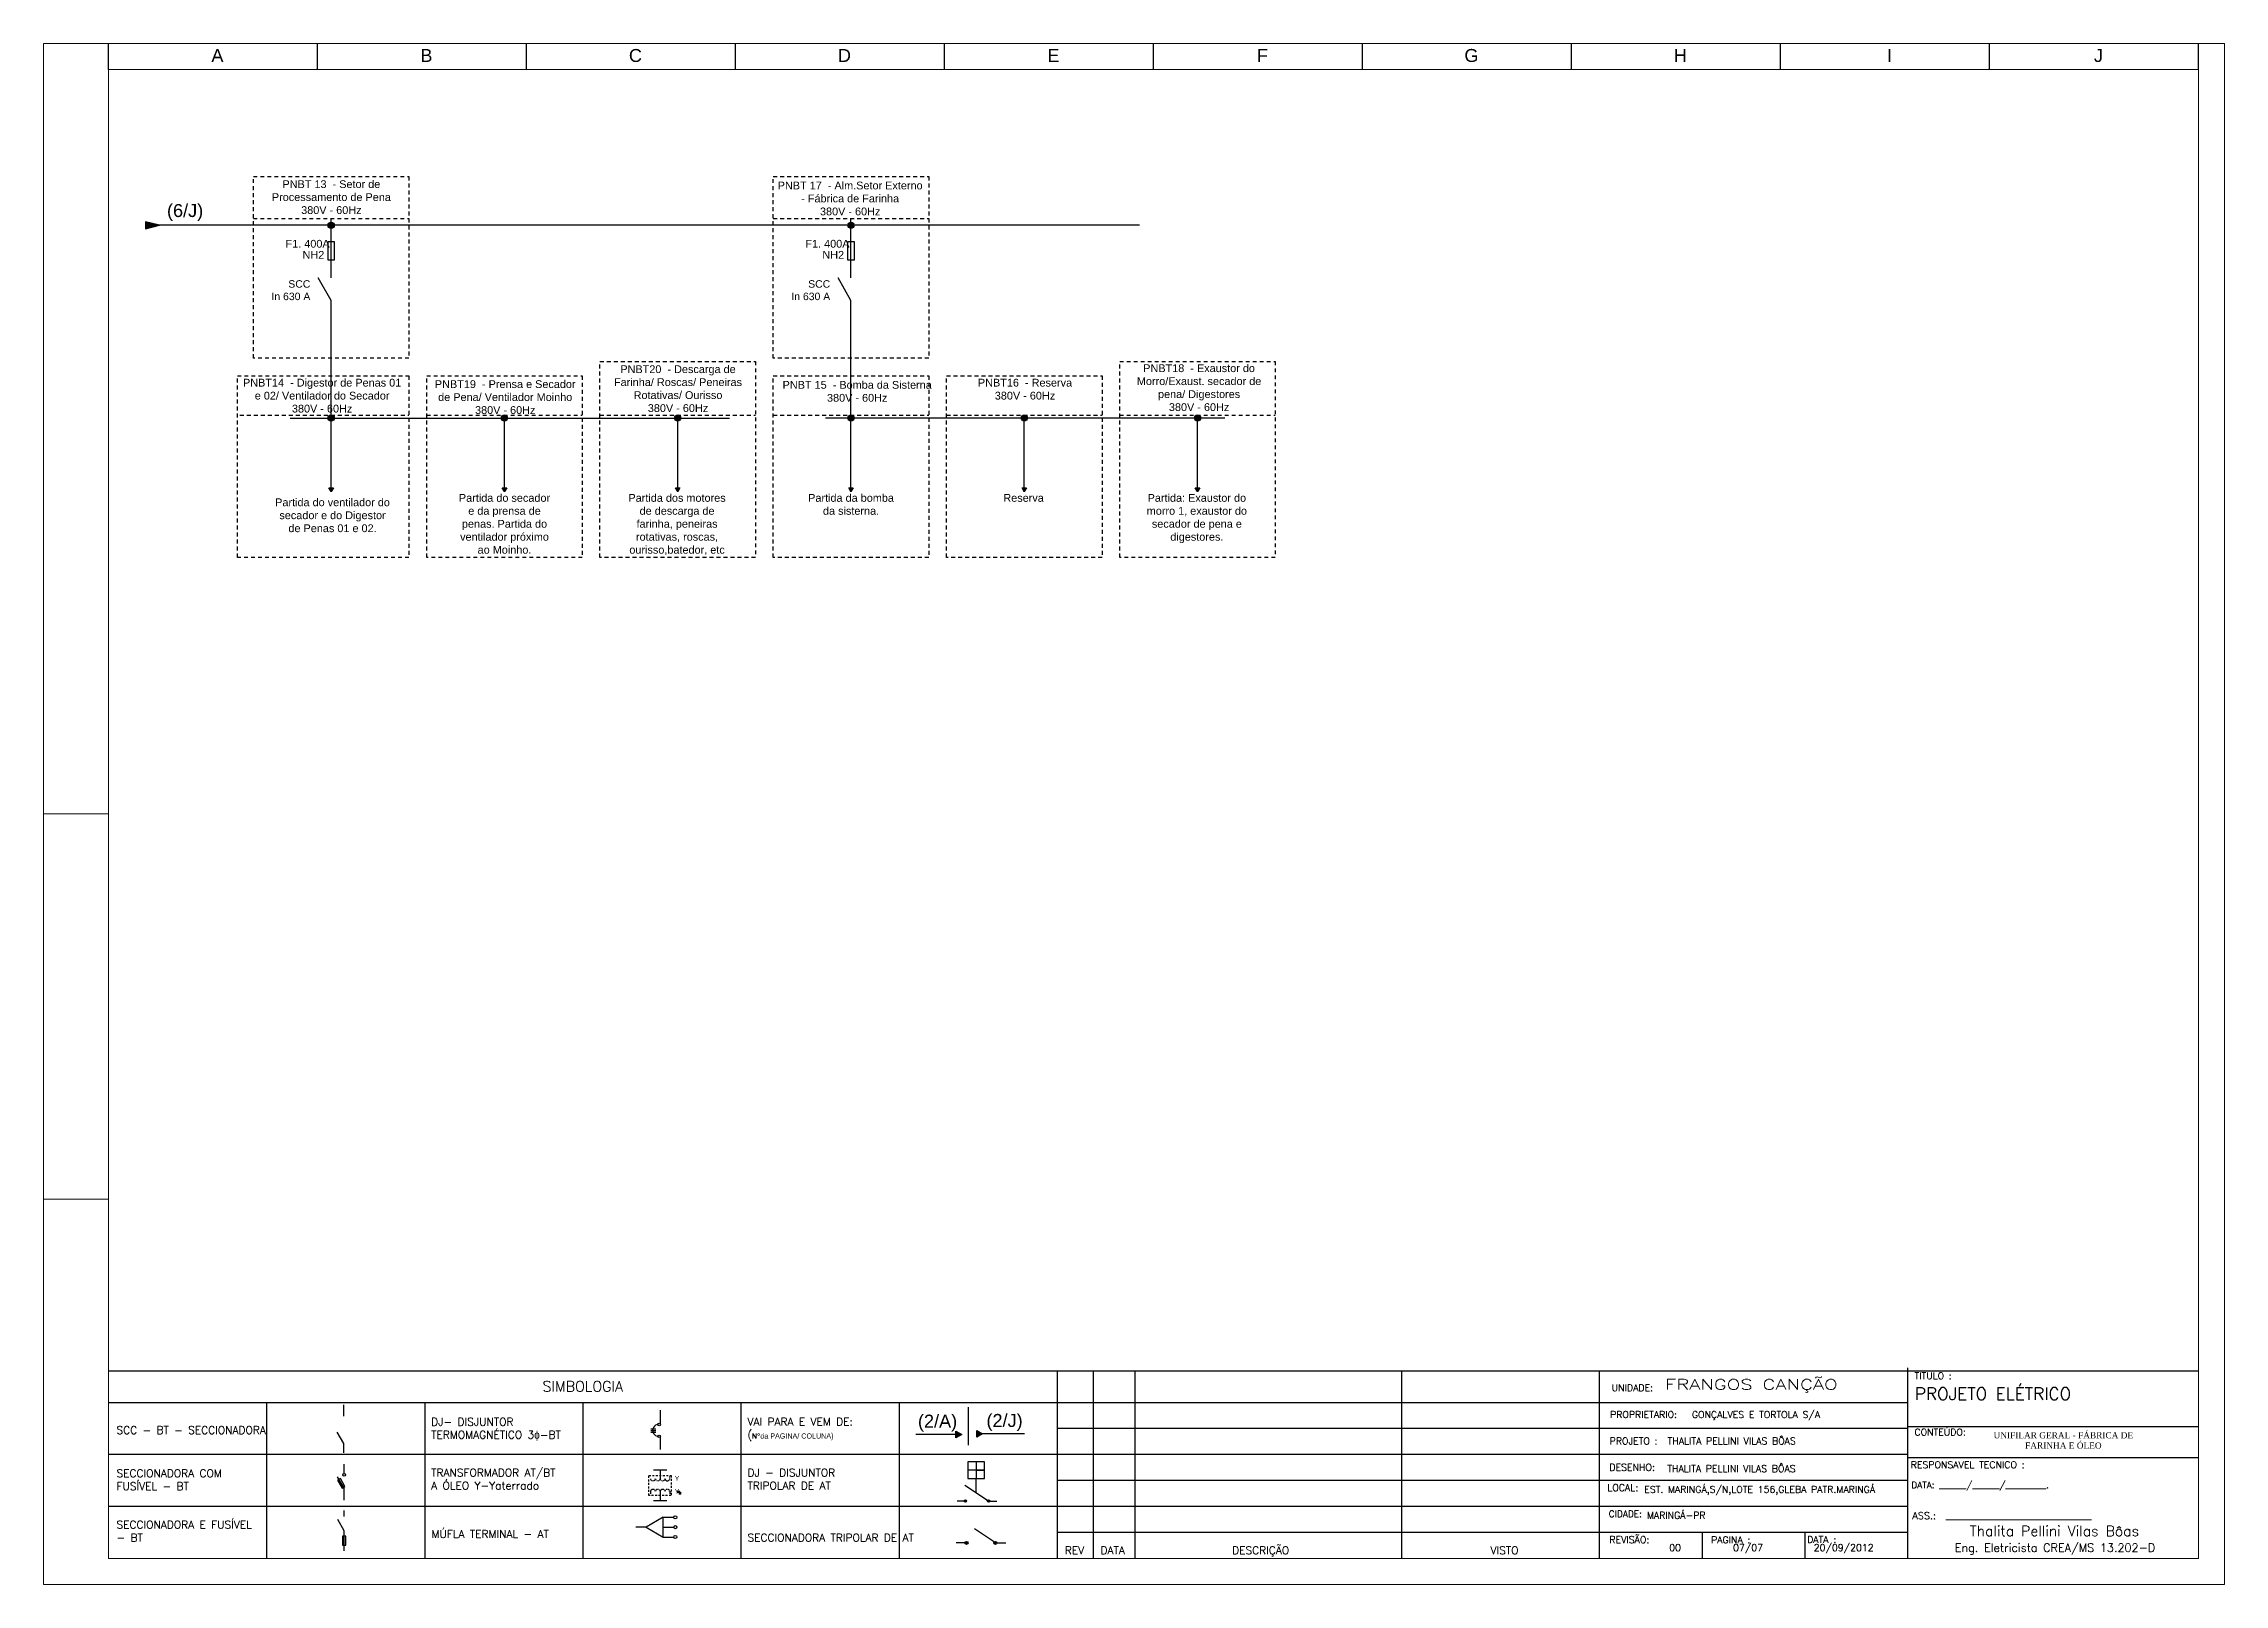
# Model space of a CAD drawing. Header units: millimetres. Extents: x 2138 to 3049, y 1106 to 2505.
# Drawn here: x 2137.5 to 2558, y 1106 to 1403 of the extents above; entities that cross this region are included whole.
import ezdxf

# ---------------------------------------------------------------- set-up
doc = ezdxf.new("R2010")
doc.units = ezdxf.units.MM
doc.linetypes.add('HIDDEN2', pattern=[0.1875, 0.125, -0.0625])
doc.linetypes.add('JIS_02_0.7', pattern=[1.35, 0.75, -0.6])
for name, color, linetype in [('ATER', 4, 'Continuous'), ('CARGA', 251, 'Continuous'), ('COMPONENTES', 7, 'Continuous'), ('DETALHES', 4, 'Continuous'), ('FORMATO', 18, 'Continuous'), ('linhas', 6, 'Continuous'), ('LUMINARIA', 5, 'Continuous'), ('PAINEL', 5, 'JIS_02_0.7'), ('REG200-290', 5, 'Continuous'), ('texto', 1, 'Continuous'), ('TIMBRE', 7, 'Continuous')]:
    doc.layers.add(name, color=color, linetype=linetype)
doc.layers.add('CARIMBO', color=6, linetype='Continuous', lineweight=15)
doc.styles.add('REGUA240', font='romans.shx', dxfattribs={"width": 1.4})
doc.styles.add('ROMANC', font='romanc', dxfattribs={"height": 0.3})
doc.styles.add('ROMANS', font='romans', dxfattribs={"height": 100})
doc.styles.get("Standard").update_dxf_attribs({"font": 'arial.ttf'})

# ---------------------------------------------------------------- blocks, each defined once
blk = doc.blocks.new('A$C221811D9')
at = {"layer": 'CARIMBO', "color": 7}
for p, q in [((0, 0), (0, 59.4)), ((2.5, 29.7), (0, 29.7)), ((2.5, 14.847), (0, 14.847))]:
    blk.add_line(p, q, dxfattribs=at)
at = {"layer": 'CARIMBO', "color": 12}
blk.add_line((2.5, 1), (2.5, 58.4), dxfattribs=at)
blk = doc.blocks.new('SETA')
at = {"layer": 'CARGA'}
blk.add_hatch(color=256, dxfattribs=at).paths.add_polyline_path([(0.01, -0.75), (-0.42, 0), (0.44, 0)])
blk.add_lwpolyline([(0.01, -0.75), (-0.42, 0), (0.44, 0)], close=True, dxfattribs=at)
blk = doc.blocks.new('Y aterrado')
at = {"layer": 'texto', "lineweight": 50}
for p, q in [((0, 0), (1.05, 0)), ((1.05, 0), (1.05, -0.5)), ((0.65, -0.5), (1.45, -0.5)), ((1.25, -0.6), (0.85, -0.6)), ((1.15, -0.7), (0.95, -0.7)), ((1.05, -0.6), (1.25, -0.6))]:
    blk.add_line(p, q, dxfattribs=at)
at = {"layer": 'texto', "color": 2, "char_height": 1.8, "attachment_point": 1}
for insert in [(-0.94, 6.08), (-0.94, 1.04)]:
    blk.add_mtext_dynamic_manual_height_columns('{\\C1;Y}', width=4.8042, gutter_width=12.5, heights=[0], dxfattribs=dict(at, insert=insert))
blk = doc.blocks.new('TRAFO OLEO Y YATERR')
at = {"layer": 'COMPONENTES', "color": 0, "linetype": 'HIDDEN2'}
for p, q in [((-0.53, 6.34), (-0.53, 7.37)), ((-0.53, 1.62), (-0.53, 0.59))]:
    blk.add_line(p, q, dxfattribs=at)
for centre, start, end in [((-1.44, 6.54), 192.4164, 347.58328), ((-1.44, 1.42), 12.41672, 167.5836)]:
    blk.add_arc(centre, 0.93, start, end, dxfattribs=at)
at = {"layer": 'linhas'}
for p, q in [((-6.76, 9.93), (-4.2, 9.93)), ((-4.2, 9.93), (-1.64, 9.93)), ((-4.2, 9.93), (-4.2, 6.34)), ((-4.2, 1.62), (-4.2, -1.97)), ((-6.76, -1.97), (-4.2, -1.97)), ((-4.2, -1.97), (-1.64, -1.97))]:
    blk.add_line(p, q, dxfattribs=at)
at = {"layer": 'LUMINARIA', "color": 0, "linetype": 'HIDDEN2'}
blk.add_line((-7.92, 1.62), (-7.92, 0.59), dxfattribs=at)
for centre, start, end in [((-7.01, 6.54), 192.41672, 347.5836), ((-7.01, 1.42), 12.4164, 167.58328), ((-5.11, 6.54), 192.41672, 347.5836), ((-5.11, 1.42), 12.4164, 167.58328), ((-3.29, 6.54), 192.4164, 347.58328), ((-3.29, 1.42), 12.41672, 167.5836)]:
    blk.add_arc(centre, 0.93, start, end, dxfattribs=at)
at = {"layer": 'texto', "linetype": 'JIS_02_0.7'}
blk.add_lwpolyline([(-8.58, 7.69), (0, 7.69), (0, 0), (-8.58, 0)], close=True, dxfattribs=at)
at = {"layer": 'texto'}
blk.add_blockref('Y aterrado', (2.38, 1.38), dxfattribs=at)
blk = doc.blocks.new('MÚFLA TERMINAL')
at = {"layer": 'linhas'}
for p, q in [((-2.6, 1.9), (-0.6, 1.9)), ((-2.6, 0), (-0.6, 0)), ((-5.9, -0.01), (-7.93, -0.01)), ((-2.6, -1.91), (-0.6, -1.91))]:
    blk.add_line(p, q, dxfattribs=at)
blk.add_lwpolyline([(-5.9, -0.01), (-2.6, -1.91), (-2.6, 1.9)], close=True, dxfattribs=at)
for centre in [(-0.3, 1.9), (-0.3, 0), (-0.3, -1.91)]:
    blk.add_circle(centre, 0.3, dxfattribs=at)
blk = doc.blocks.new('DJ tripolar')
at = {"layer": 'COMPONENTES'}
h = blk.add_hatch(color=256, dxfattribs=at)
edge = h.paths.add_edge_path()
edge.add_arc((2, 0), 0.3, 0, 360)
h = blk.add_hatch(color=256, dxfattribs=at)
edge = h.paths.add_edge_path()
edge.add_arc((7.58, 0), 0.3, 0, 360)
at = {"layer": 'CARGA'}
blk.add_line((7.58, 0), (1.84, 3.71), dxfattribs=at)
at = {"layer": 'COMPONENTES'}
for centre in [(2, 0), (7.58, 0)]:
    blk.add_circle(centre, 0.3, dxfattribs=at)
at = {"layer": 'FORMATO'}
for p, q in [((6.61, 7.41), (2.61, 7.41)), ((4.61, 9.41), (4.61, 5.41)), ((4.61, 7.41), (6.61, 7.41)), ((4.61, 1.92), (4.61, 5.41))]:
    blk.add_line(p, q, dxfattribs=at)
blk.add_lwpolyline([(2.61, 5.41), (6.61, 5.41), (6.61, 9.41), (2.61, 9.41)], close=True, dxfattribs=at)
at = {"layer": 'linhas'}
for p, q in [((1.7, 0), (0, 0)), ((7.88, 0), (9.58, 0))]:
    blk.add_line(p, q, dxfattribs=at)

msp = doc.modelspace()

# ---------------------------------------------------------------- hatches: boundary and pattern name
at = {"layer": 'COMPONENTES'}
h = msp.add_hatch(color=256, dxfattribs=at)
edge = h.paths.add_edge_path()
edge.add_arc((2315.49, 1114.03), 0.3, 0, 360)
h = msp.add_hatch(color=256, dxfattribs=at)
edge = h.paths.add_edge_path()
edge.add_arc((2321.07, 1114.03), 0.3, 0, 360)
at = {"layer": 'linhas'}
for points in [[(2159.88, 1368.02), (2157.18, 1368.7), (2157.18, 1367.35)], [(2314.56, 1134.92), (2313.44, 1134.27), (2313.44, 1135.57)], [(2318.59, 1135.04), (2317.46, 1134.4), (2317.46, 1135.69)]]:
    msp.add_hatch(color=256, dxfattribs=at).paths.add_polyline_path(points)
h = msp.add_hatch(color=256, dxfattribs=at)
edge = h.paths.add_edge_path()
edge.add_arc((2192.99, 1368.02), 0.6, 0, 360)
h = msp.add_hatch(color=256, dxfattribs=at)
edge = h.paths.add_edge_path()
edge.add_arc((2293.22, 1368.02), 0.6, 0, 360)
h = msp.add_hatch(color=256, dxfattribs=at)
edge = h.paths.add_edge_path()
edge.add_arc((2192.99, 1330.85), 0.6, 0, 360)
h = msp.add_hatch(color=256, dxfattribs=at)
edge = h.paths.add_edge_path()
edge.add_arc((2226.4, 1330.86), 0.6, 0, 360)
h = msp.add_hatch(color=256, dxfattribs=at)
edge = h.paths.add_edge_path()
edge.add_arc((2259.81, 1330.86), 0.6, 0, 360)
h = msp.add_hatch(color=256, dxfattribs=at)
edge = h.paths.add_edge_path()
edge.add_arc((2293.22, 1330.86), 0.6, 0, 360)
h = msp.add_hatch(color=256, dxfattribs=at)
edge = h.paths.add_edge_path()
edge.add_arc((2326.63, 1330.86), 0.6, 0, 360)
h = msp.add_hatch(color=256, dxfattribs=at)
edge = h.paths.add_edge_path()
edge.add_arc((2360.04, 1330.86), 0.6, 0, 360)

# ---------------------------------------------------------------- linework, layer by layer
at = {"color": 6}
for p, q in [((2254.65, 1136.04), (2255.57, 1136.04)), ((2254.65, 1135.72), (2255.57, 1135.72)), ((2254.65, 1135.4), (2255.57, 1135.4))]:
    msp.add_line(p, q, dxfattribs=at)
at = {"color": 2}
for centre in [(2256.21, 1136.86), (2256.21, 1134.57), (2195.48, 1127.14)]:
    msp.add_circle(centre, 0.253, dxfattribs=at)
at = {"color": 4}
msp.add_arc((2256.11, 1135.72), 1.14, 89.8656, 270.134, dxfattribs=at)
at = {"layer": 'ATER'}
msp.add_line((2195.48, 1124.61), (2194.23, 1126.77), dxfattribs=at)
at = {"layer": 'CARGA'}
msp.add_line((2321.07, 1114.03), (2317.02, 1116.72), dxfattribs=at)
at = {"layer": 'CARIMBO', "color": 7}
for p, q in [((2558.04, 1403.04), (2137.54, 1403.04)), ((2558.04, 1403.04), (2558.04, 1106.04)), ((2558.04, 1106.04), (2137.54, 1106.04))]:
    msp.add_line(p, q, dxfattribs=at)
at = {"layer": 'CARIMBO', "color": 12}
for p, q in [((2553.04, 1398.04), (2150.04, 1398.04)), ((2553.04, 1398.04), (2553.04, 1111.04)), ((2553.04, 1111.04), (2150.04, 1111.04))]:
    msp.add_line(p, q, dxfattribs=at)
at = {"layer": 'COMPONENTES'}
for p, q in [((2192.99, 1353.53), (2190.49, 1357.86)), ((2293.22, 1353.53), (2290.72, 1357.86)), ((2195.4, 1133.2), (2194.15, 1135.36)), ((2195.51, 1116.35), (2194.26, 1118.52))]:
    msp.add_line(p, q, dxfattribs=at)
at = {"layer": 'COMPONENTES', "color": 0}
for points in [[(2192.34, 1361.34), (2193.63, 1361.34), (2193.63, 1364.82), (2192.34, 1364.82)], [(2292.57, 1361.34), (2293.87, 1361.34), (2293.87, 1364.82), (2292.57, 1364.82)], [(2195.08, 1124.6), (2195.64, 1124.93), (2194.78, 1126.43), (2194.22, 1126.11)], [(2195.19, 1113.57), (2195.83, 1113.57), (2195.83, 1115.31), (2195.19, 1115.31)]]:
    msp.add_lwpolyline(points, close=True, dxfattribs=at)
at = {"layer": 'COMPONENTES'}
for centre in [(2315.49, 1114.03), (2321.07, 1114.03)]:
    msp.add_circle(centre, 0.3, dxfattribs=at)
at = {"layer": 'DETALHES', "color": 7}
for p, q in [((2333, 1147.2), (2333, 1111.04)), ((2150.04, 1141.12), (2333, 1141.12)), ((2180.53, 1141.12), (2180.53, 1111.04)), ((2211.03, 1141.12), (2211.03, 1111.04)), ((2241.52, 1141.12), (2241.52, 1111.04)), ((2272.01, 1141.12), (2272.01, 1111.04)), ((2302.5, 1141.12), (2302.5, 1111.04)), ((2150.04, 1131.12), (2333, 1131.12)), ((2150.04, 1121.12), (2333, 1121.12))]:
    msp.add_line(p, q, dxfattribs=at)
at = {"layer": 'FORMATO'}
for p, q in [((2150.04, 1147.2), (2333, 1147.2)), ((2437.54, 1147.2), (2553.04, 1147.2)), ((2496.94, 1147.76), (2496.94, 1111.04)), ((2437.54, 1141.12), (2496.94, 1141.12)), ((2437.54, 1136.12), (2496.94, 1136.12)), ((2496.94, 1136.45), (2553.04, 1136.45)), ((2437.54, 1131.12), (2496.94, 1131.12)), ((2496.94, 1130.51), (2553.04, 1130.51)), ((2437.54, 1126.12), (2496.94, 1126.12)), ((2437.54, 1121.12), (2496.94, 1121.12)), ((2437.54, 1116.12), (2496.94, 1116.12)), ((2457.34, 1116.12), (2457.34, 1111.04)), ((2477.14, 1116.12), (2477.14, 1111.04))]:
    msp.add_line(p, q, dxfattribs=at)
at = {"layer": 'FORMATO', "color": 12}
msp.add_line((2437.54, 1111.04), (2437.54, 1147.2), dxfattribs=at)
at = {"layer": 'linhas', "color": 7}
for p, q in [((2150.04, 1398.04), (2150.04, 1403.04)), ((2150.04, 1398.04), (2150.04, 1403.04)), ((2190.34, 1398.04), (2190.34, 1403.04)), ((2190.34, 1398.04), (2190.34, 1403.04)), ((2230.64, 1398.04), (2230.64, 1403.04)), ((2270.94, 1398.04), (2270.94, 1403.04)), ((2311.24, 1398.04), (2311.24, 1403.04)), ((2351.54, 1398.04), (2351.54, 1403.04)), ((2391.84, 1398.04), (2391.84, 1403.04)), ((2432.14, 1398.04), (2432.14, 1403.04)), ((2472.44, 1398.04), (2472.44, 1403.04)), ((2512.74, 1398.04), (2512.74, 1403.04)), ((2553.04, 1398.04), (2553.04, 1403.04)), ((2315.9, 1132.89), (2315.9, 1140.2))]:
    msp.add_line(p, q, dxfattribs=at)
at = {"layer": 'linhas'}
for p, q in [((2348.82, 1368.02), (2159.88, 1368.02)), ((2192.99, 1330.86), (2192.99, 1350.13)), ((2293.22, 1330.86), (2293.22, 1350.13)), ((2185.05, 1330.86), (2269.77, 1330.86)), ((2192.99, 1317.43), (2192.99, 1331.46)), ((2226.4, 1317.43), (2226.4, 1330.86)), ((2259.81, 1317.43), (2259.81, 1331.46)), ((2365.29, 1330.86), (2288.31, 1330.86)), ((2293.22, 1317.43), (2293.22, 1330.86)), ((2326.63, 1317.43), (2326.63, 1331.46)), ((2360.04, 1317.43), (2360.04, 1331.46)), ((2192.99, 1316.62), (2192.99, 1316.68)), ((2226.4, 1316.62), (2226.4, 1316.68)), ((2259.81, 1316.62), (2259.81, 1316.68)), ((2293.22, 1316.62), (2293.22, 1316.68)), ((2326.63, 1316.62), (2326.63, 1316.68)), ((2360.04, 1316.62), (2360.04, 1316.68)), ((2313.81, 1134.92), (2305.72, 1134.92)), ((2326.69, 1135.04), (2318.59, 1135.04)), ((2315.19, 1114.03), (2313.49, 1114.03)), ((2321.37, 1114.03), (2323.07, 1114.03))]:
    msp.add_line(p, q, dxfattribs=at)
at = {"layer": 'linhas', "color": 6}
for p, q in [((2192.99, 1357.87), (2192.99, 1369.25)), ((2293.22, 1357.87), (2293.22, 1369.25)), ((2192.99, 1350.13), (2192.99, 1353.53)), ((2293.22, 1350.13), (2293.22, 1353.53)), ((2195.4, 1138.43), (2195.4, 1140.64)), ((2256.49, 1136.89), (2256.49, 1139.6)), ((2195.4, 1131.36), (2195.4, 1133.2)), ((2256.49, 1132.02), (2256.49, 1134.57)), ((2195.48, 1127.4), (2195.48, 1129.18)), ((2195.48, 1122.27), (2195.48, 1124.61)), ((2195.51, 1119.14), (2195.51, 1120.28)), ((2195.51, 1112.49), (2195.51, 1116.35))]:
    msp.add_line(p, q, dxfattribs=at)
at = {"layer": 'linhas'}
msp.add_lwpolyline([(2157.18, 1367.35), (2159.88, 1368.02), (2157.18, 1368.7), (2157.18, 1367.35)], dxfattribs=at)
for points in [[(2314.56, 1134.92), (2313.44, 1134.27), (2313.44, 1135.57)], [(2318.59, 1135.04), (2317.46, 1134.4), (2317.46, 1135.69)]]:
    msp.add_lwpolyline(points, close=True, dxfattribs=at)
for centre in [(2192.99, 1368.02), (2293.22, 1368.02), (2192.99, 1330.85), (2226.4, 1330.86), (2259.81, 1330.86), (2293.22, 1330.86), (2326.63, 1330.86), (2360.04, 1330.86)]:
    msp.add_circle(centre, 0.6, dxfattribs=at)
at = {"layer": 'PAINEL'}
for p, q in [((2177.99, 1369.34), (2207.99, 1369.34)), ((2278.22, 1369.34), (2308.22, 1369.34)), ((2175.37, 1331.39), (2207.99, 1331.39)), ((2211.4, 1331.39), (2241.4, 1331.39)), ((2244.81, 1331.39), (2274.81, 1331.39)), ((2278.22, 1331.39), (2308.22, 1331.39)), ((2311.63, 1331.39), (2341.63, 1331.39)), ((2345.04, 1331.39), (2375.04, 1331.39))]:
    msp.add_line(p, q, dxfattribs=at)
for points in [[(2177.99, 1377.42), (2207.99, 1377.42), (2207.99, 1342.42), (2177.99, 1342.42)], [(2278.22, 1377.42), (2308.22, 1377.42), (2308.22, 1342.42), (2278.22, 1342.42)], [(2244.81, 1341.79), (2274.81, 1341.79), (2274.81, 1303.99), (2244.81, 1303.99)], [(2345.04, 1341.79), (2375.04, 1341.79), (2375.04, 1303.99), (2345.04, 1303.99)], [(2174.91, 1338.99), (2207.99, 1338.99), (2207.99, 1303.99), (2174.91, 1303.99)], [(2211.4, 1338.99), (2241.4, 1338.99), (2241.4, 1303.99), (2211.4, 1303.99)], [(2278.22, 1338.99), (2308.22, 1338.99), (2308.22, 1303.99), (2278.22, 1303.99)], [(2311.63, 1338.99), (2341.63, 1338.99), (2341.63, 1303.99), (2311.63, 1303.99)]]:
    msp.add_lwpolyline(points, close=True, dxfattribs=at)
at = {"layer": 'TIMBRE'}
for p, q in [((2333, 1147.2), (2437.54, 1147.2)), ((2340, 1111.04), (2340, 1147.2)), ((2348, 1111.04), (2348, 1147.2)), ((2399.38, 1147.2), (2399.38, 1111.04)), ((2333, 1141.12), (2437.54, 1141.12)), ((2333, 1136.12), (2437.54, 1136.12)), ((2333, 1131.12), (2437.54, 1131.12)), ((2333, 1126.12), (2437.54, 1126.12)), ((2333, 1121.12), (2437.54, 1121.12)), ((2333, 1116.12), (2437.54, 1116.12))]:
    msp.add_line(p, q, dxfattribs=at)

# ---------------------------------------------------------------- block references
at = {"layer": 'ATER', "xscale": 5, "yscale": 5, "zscale": 5}
msp.add_blockref('A$C221811D9', (2137.54, 1106.04), dxfattribs=at)
at = {"layer": 'CARGA'}
for p in [(2192.98, 1317.43), (2226.39, 1317.43), (2259.8, 1317.43), (2293.21, 1317.43), (2326.62, 1317.43), (2360.03, 1317.43)]:
    msp.add_blockref('SETA', p, dxfattribs=at)
at = {"layer": 'FORMATO', "xscale": 0.8, "yscale": 0.8, "zscale": 0.8}
msp.add_blockref('DJ tripolar', (2313.68, 1122.1), dxfattribs=at)
at = {"layer": 'texto', "xscale": 0.5, "yscale": 0.5, "zscale": 0.5}
msp.add_blockref('TRAFO OLEO Y YATERR', (2258.53, 1123.18), dxfattribs=at)
at = {"layer": 'texto'}
msp.add_blockref('MÚFLA TERMINAL', (2259.63, 1117.07), dxfattribs=at)

# ---------------------------------------------------------------- texts
at = {"layer": 'CARGA', "char_height": 1.5, "attachment_point": 1}
for s, width, insert in [('\\pxr0.63098,qc;Partida do secador e da prensa de penas. Partida do ventilador próximo ao Moinho.', 19.7039, (2217.03, 1316.22)), ('\\pxr0.63098,qc;Partida dos motores de descarga de farinha, peneiras rotativas, roscas, ourisso,batedor, etc', 21.5464, (2249.38, 1316.22)), ('\\pxr0.63098,qc;Partida da bomba da sisterna.', 19.7039, (2283.85, 1316.22)), ('\\pxr0.63098,qc;Reserva ', 21.5464, (2316.2, 1316.22)), ('\\pxr0.63098,qc;Partida: Exaustor do morro 1, exaustor do secador de pena e digestores.', 21.5464, (2349.61, 1316.22)), ('\\pxr0.63098,qc;Partida do ventilador do secador e do Digestor de Penas 01 e 02.', 23.9242, (2181.76, 1315.37))]:
    msp.add_mtext_dynamic_manual_height_columns(s, width=width, gutter_width=12.5, heights=[0], dxfattribs=dict(at, insert=insert))
at = {"layer": 'DETALHES', "color": 5, "insert": (2241.52, 1144.21), "char_height": 2, "width": 60.986, "attachment_point": 5, "style": 'ROMANS'}
msp.add_mtext('SIMBOLOGIA', dxfattribs=at)
at = {"layer": 'DETALHES', "color": 3, "char_height": 1.5, "attachment_point": 4, "style": 'ROMANS'}
for s, insert, width in [('SCC - BT - SECCIONADORA ', (2151.59, 1135.77), 30.493), ('DJ- DISJUNTOR TERMOMAGNÉTICO 3ɸ-BT', (2212.26, 1135.89), 30.493), ('VAI PARA E VEM DE: \\P({\\H0.66667x;N\\fArial Black|b0|i0|c0|p34;°\\fMS Shell Dlg 2|b0|i0|c0|p0;da PAGINA/ COLUNA\\H1.0625x;)}', (2273.25, 1135.89), 30.493), ('SECCIONADORA COM FUSÍVEL - BT', (2151.59, 1126.21), 30.493), ('TRANSFORMADOR AT/BT\\PA ÓLEO Y-Yaterrado', (2212.26, 1126.33), 30.493), ('DJ - DISJUNTOR TRIPOLAR DE AT', (2273.25, 1126.33), 26.466), ('SECCIONADORA E FUSÍVEL - BT', (2151.59, 1116.28), 28.7852), ('MÚFLA TERMINAL - AT', (2212.35, 1115.73), 30.493), ('SECCIONADORA TRIPOLAR DE AT', (2273.25, 1115.05), 30.493)]:
    msp.add_mtext(s, dxfattribs=dict(at, insert=insert, width=width))
at = {"layer": 'FORMATO', "color": 4, "style": 'ROMANS'}
for s, height, p in [('UNIDADE:', 1.32, (2439.89, 1143.27)), ('TITULO :', 1.32, (2498.28, 1145.57)), ('PROPRIETARIO:', 1.32, (2439.59, 1138.12)), ('CONTEÚDO:', 1.32, (2498.28, 1134.72)), ('PROJETO :', 1.32, (2439.51, 1133)), ('DESENHO:', 1.32, (2439.45, 1127.95)), ('RESPONSAVEL TECNICO :', 1.32, (2497.56, 1128.43)), (' LOCAL:', 1.32, (2438.16, 1124.01)), ('DATA: ______/______/_________.', 1.2672, (2497.66, 1124.56)), ('CIDADE:', 1.267, (2439.33, 1118.98)), ('ASS.:  ______________________________', 1.3662, (2497.87, 1118.59)), ('REVISÃO:', 1.32, (2439.45, 1113.99)), ('PAGINA :', 1.32, (2459.06, 1113.96)), ('DATA :', 1.32, (2477.59, 1114.02)), ('Thalita Pellini Vilas Bôas', 1.98, (2508.92, 1115.33)), ('Eng. Eletricista CREA/MS 13.202-D', 1.584, (2506.06, 1112.31))]:
    msp.add_text(s, height=height, dxfattribs=at).set_placement(p)
at = {"layer": 'FORMATO', "color": 5}
for s, height, style, p in [('PROJETO ELÉTRICO', 2.376, 'ROMANC', (2498.36, 1141.58)), ('GONÇALVES E TORTOLA S/A', 1.32, 'ROMANS', (2455.37, 1138.11)), ('THALITA PELLINI VILAS BÔAS', 1.32, 'ROMANS', (2450.68, 1133)), ('THALITA PELLINI VILAS BÔAS', 1.32, 'ROMANS', (2450.63, 1127.68)), ('EST. MARINGÁ,S/N,LOTE 156,GLEBA PATR.MARINGÁ', 1.32, 'ROMANS', (2446.17, 1123.67)), ('MARINGÁ-PR', 1.32, 'ROMANS', (2446.68, 1118.67)), ('00', 1.32, 'ROMANS', (2450.99, 1112.46)), ('07/07', 1.32, 'ROMANS', (2463.31, 1112.46)), ('20/09/2012', 1.32, 'ROMANS', (2478.86, 1112.46))]:
    msp.add_text(s, height=height, dxfattribs=dict(at, style=style)).set_placement(p)
at = {"layer": 'linhas', "color": 2, "attachment_point": 1}
for s, width, insert, char_height in [('\\pxqc;{\\C7;A}', 4.6452, (2168.73, 1402), 2.5), ('\\pxqc;{\\C7;B}', 4.6452, (2209.03, 1402), 2.5), ('\\pxqc;{\\C7;C}', 4.6452, (2249.33, 1402), 2.5), ('\\pxqc;{\\C7;D}', 4.6452, (2289.63, 1402), 2.5), ('\\pxqc;{\\C7;E}', 4.6452, (2329.93, 1402), 2.5), ('\\pxqc;{\\C7;F}', 4.6452, (2370.23, 1402), 2.5), ('\\pxqc;{\\C7;G}', 4.6452, (2410.53, 1402), 2.5), ('\\pxqc;{\\C7;H}', 4.6452, (2450.83, 1402), 2.5), ('\\pxqc;{\\C7;I}', 4.6452, (2491.13, 1402), 2.5), ('\\pxqc;{\\C7;J}', 4.6452, (2531.43, 1402), 2.5), ('\\pxqc;{\\C256;(6/J)}', 9.9413, (2159.85, 1372.11), 2.5), ('\\pxqc;{\\C256;(2/A)}', 9.9413, (2304.94, 1138.75), 2.5), ('\\pxqc;{\\C256;(2/J)}', 9.9413, (2317.86, 1138.88), 2.5), ('\\pxqc;{\\fTimes New Roman|b0|i0|c0|p18;\\C5;UNIFILAR GERAL - FÁBRICA DE FARINHA E ÓLEO}', 32.4303, (2510.77, 1135.37), 1.188)]:
    msp.add_mtext_dynamic_manual_height_columns(s, width=width, gutter_width=12.5, heights=[0], dxfattribs=dict(at, insert=insert, char_height=char_height))
at = {"layer": 'PAINEL', "char_height": 1.5, "attachment_point": 1}
for s, width, insert in [('\\pxqc;PNBT 13  - Setor de Processamento de Pena\\P380V - 60Hz', 29.4728, (2178.29, 1376.7)), ('\\pxqc;PNBT 17  - Alm.Setor Externo - Fábrica de Farinha\\P380V - 60Hz', 28.179, (2278.97, 1376.44)), ('\\pxqc;PNBT14  - Digestor de Penas 01 e 02/ Ventilador do Secador\\P380V - 60Hz', 30.7409, (2175.87, 1338.43)), ('\\pxqc;PNBT19  - Prensa e Secador de Pena/ Ventilador Moinho\\P380V - 60Hz', 27.5559, (2212.77, 1338.15)), ('\\pxqc;PNBT20  - Descarga de Farinha/ Roscas/ Peneiras Rotativas/ Ourisso\\P380V - 60Hz', 29.5681, (2245.08, 1341.03)), ('\\pxqc;PNBT 15  - Bomba da Sisterna\\P380V - 60Hz', 30.8903, (2278.97, 1338.01)), ('\\pxqc;PNBT16  - Reserva\\P380V - 60Hz', 29.0819, (2312.23, 1338.43)), ('\\pxqc;PNBT18  - Exaustor do Morro/Exaust. secador de pena/ Digestores\\P380V - 60Hz', 29.0819, (2345.8, 1341.22))]:
    msp.add_mtext_dynamic_manual_height_columns(s, width=width, gutter_width=12.5, heights=[0], dxfattribs=dict(at, insert=insert))
at = {"layer": 'REG200-290', "style": 'REGUA240', "width": 1.4}
msp.add_text('FRANGOS CANÇÃO', height=1.98, dxfattribs=at).set_placement((2450.21, 1143.58))
at = {"layer": 'texto'}
for s, p in [('F1. 400A', (2184.19, 1363.71)), ('NH2', (2187.46, 1361.57)), ('F1. 400A', (2284.43, 1363.71)), ('NH2', (2287.7, 1361.57))]:
    msp.add_text(s, height=1.5, dxfattribs=at).set_placement(p)
at = {"layer": 'texto', "color": 150, "style": 'ROMANS'}
for s, p in [('REV', (2334.48, 1111.86)), ('DATA', (2341.36, 1111.86)), ('DESCRIÇÃO', (2366.72, 1111.86)), ('VISTO', (2416.54, 1111.86))]:
    msp.add_text(s, height=1.5, dxfattribs=at).set_placement(p)
at = {"layer": 'texto', "char_height": 3, "attachment_point": 1}
for insert in [(2176.38, 1357.43), (2276.62, 1357.43)]:
    msp.add_mtext_dynamic_manual_height_columns('\\pxqr;{\\H0.48x;SCC\\PIn 630 A}', width=12.5907, gutter_width=12.5, heights=[0], dxfattribs=dict(at, insert=insert))

doc.saveas('drawing.dxf')
